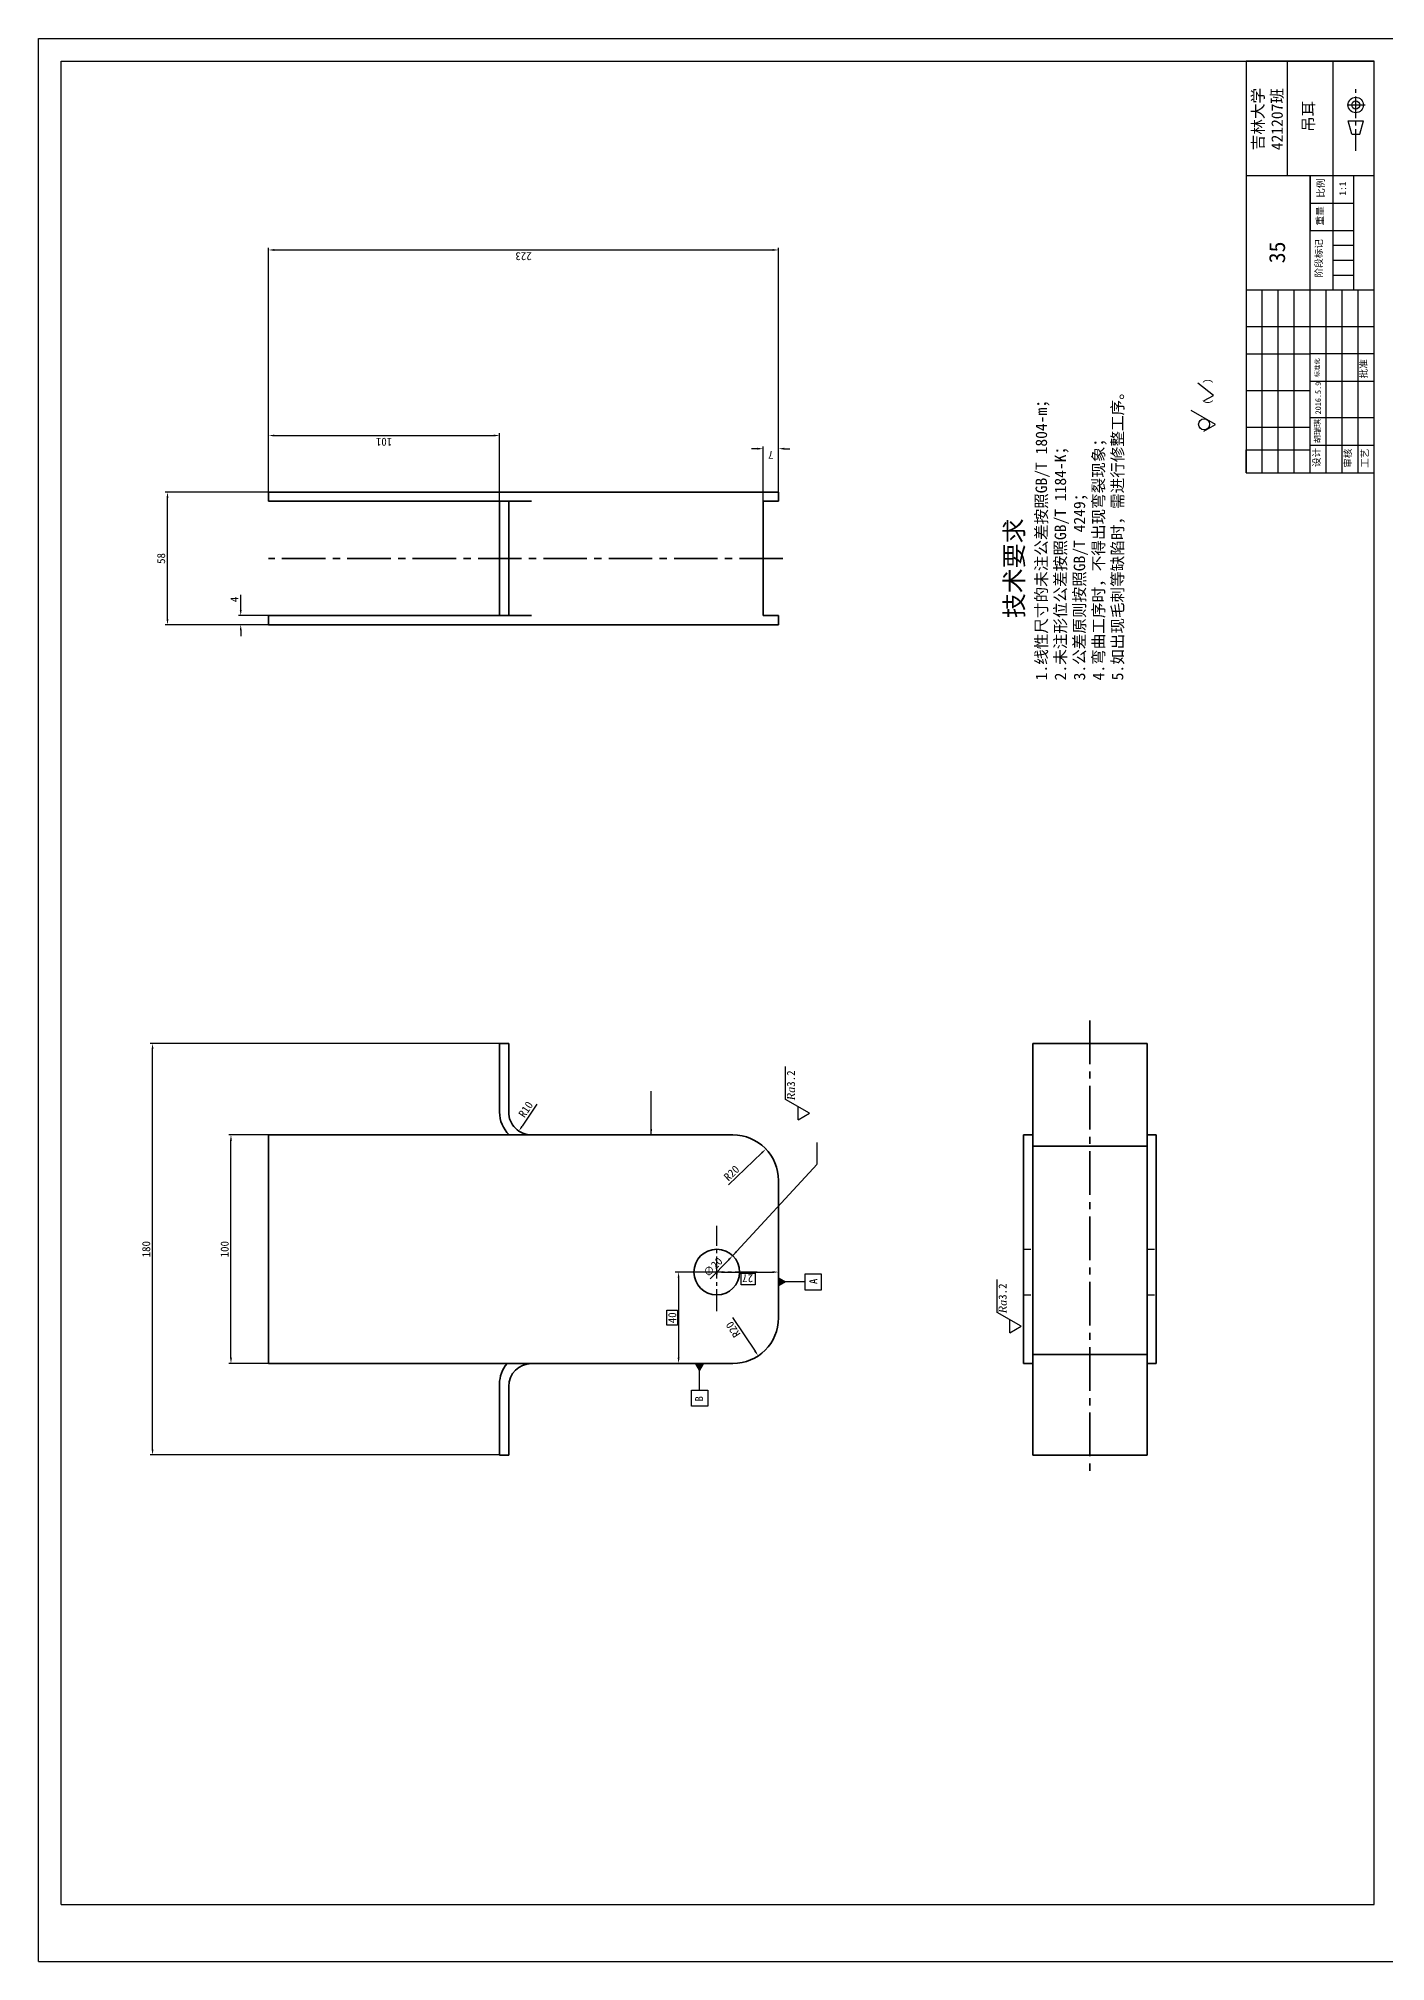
# Model space of a CAD drawing. Header units: millimetres. Extents: x -4667 to 8941, y -1665 to 5310.
# Drawn here: x 2974 to 3563, y 1433 to 2274 of the extents above; entities that cross this region are included whole.
import ezdxf

# ---------------------------------------------------------------- set-up
doc = ezdxf.new("R2010")
doc.units = ezdxf.units.MM
for name, pattern in [('ACAD_ISO02W100', [15, 12, -3]), ('CENTER2', [28.575, 19.05, -3.175, 3.175, -3.175]), ('DASHED2', [9.525, 6.35, -3.175])]:
    doc.linetypes.add(name, pattern=pattern)
for name, color, linetype in [('图层1', 7, 'CONTINUOUS'), ('尺寸', 4, 'CONTINUOUS'), ('尺寸标注', 3, 'CONTINUOUS'), ('文字', 3, 'CONTINUOUS'), ('点划线', 6, 'CENTER2'), ('细实线', 3, 'CONTINUOUS'), ('虚线', 4, 'DASHED2')]:
    doc.layers.add(name, color=color, linetype=linetype)
doc.layers.add('粗实线', color=2, linetype='CONTINUOUS', lineweight=30)
doc.styles.get("Standard").update_dxf_attribs({"font": '', "height": 3.5})
doc.styles.get('Standard').set_extended_font_data('SimSun')
doc.dimstyles.new('无偏差', dxfattribs={"dimtxt": 3.5, "dimasz": 2.5, "dimexe": 1, "dimexo": 0, "dimgap": 1, "dimtad": 1, "dimtoh": 1, "dimdec": 0, "dimzin": 0, "dimdsep": 46, "dimtxsty": 'Standard', "dimcen": 2.5, "dimclrd": 256, "dimadec": 0, "dimazin": 0, "dimtfac": 1, "dimtdec": 0, "dimtofl": 0, "dimtmove": 0, "dimatfit": 3, "dimfxl": 1, "dimtolj": 1, "dimtzin": 0, "dimarcsym": 0})
doc.dimstyles.new('无偏差$0', dxfattribs={"dimtxt": 3.5, "dimasz": 2.5, "dimexe": 1, "dimexo": 0, "dimgap": 1, "dimtad": 1, "dimtoh": 1, "dimdec": 0, "dimzin": 0, "dimdsep": 46, "dimtxsty": 'Standard', "dimcen": 2.5, "dimclrd": 256, "dimadec": 0, "dimazin": 0, "dimtfac": 1, "dimtdec": 0, "dimtofl": 0, "dimtmove": 0, "dimatfit": 3, "dimfxl": 1, "dimtolj": 1, "dimtzin": 0, "dimarcsym": 0})

# ---------------------------------------------------------------- blocks, each defined once
blk = doc.blocks.new('*D283')
at = {"layer": '尺寸', "color": 0, "lineweight": -2, "ltscale": 0.5}
for p, q in [((3005.25, 2275.94), (3005.25, 2300.64)), ((3045.25, 2282.94), (3045.25, 2300.64))]:
    blk.add_line(p, q, dxfattribs=at)
at = {"layer": '尺寸', "lineweight": -2, "ltscale": 0.5}
blk.add_line((3042.75, 2299.64), (3007.75, 2299.64), dxfattribs=at)
at = {"layer": '尺寸', "ltscale": 0.5}
for points in [[(3007.75, 2300.06), (3007.75, 2299.23), (3005.25, 2299.64)], [(3042.75, 2300.06), (3042.75, 2299.23), (3045.25, 2299.64)]]:
    blk.add_solid(points, dxfattribs=at)
at = {"layer": '尺寸', "color": 0, "ltscale": 0.5, "insert": (3025.25, 2302.39), "char_height": 3.5, "attachment_point": 5}
blk.add_mtext('\\A1;40', dxfattribs=at)
blk = doc.blocks.new('*D284')
at = {"layer": '尺寸', "color": 0, "lineweight": -2, "ltscale": 0.5}
for p, q in [((3045.25, 2282.94), (3044.25, 2282.94)), ((3025.25, 2255.94), (3046.25, 2255.94))]:
    blk.add_line(p, q, dxfattribs=at)
at = {"layer": '尺寸', "lineweight": -2, "ltscale": 0.5}
blk.add_line((3045.25, 2280.44), (3045.25, 2258.44), dxfattribs=at)
at = {"layer": '尺寸', "ltscale": 0.5}
for points in [[(3044.83, 2280.44), (3045.66, 2280.44), (3045.25, 2282.94)], [(3044.83, 2258.44), (3045.66, 2258.44), (3045.25, 2255.94)]]:
    blk.add_solid(points, dxfattribs=at)
at = {"layer": '尺寸', "color": 0, "ltscale": 0.5, "insert": (3042.5, 2269.44), "char_height": 3.5, "attachment_point": 5, "rotation": 90}
blk.add_mtext('\\A1;27', dxfattribs=at)
blk = doc.blocks.new('*D285')
at = {"layer": '尺寸', "lineweight": -2, "ltscale": 0.5}
blk.add_line((3025.42, 2276.05), (3010.69, 2266.22), dxfattribs=at)
at = {"layer": '尺寸', "ltscale": 0.5}
blk.add_solid([(3010.46, 2266.56), (3010.92, 2265.87), (3008.61, 2264.83)], dxfattribs=at)
at = {"layer": '尺寸', "color": 0, "ltscale": 0.5, "insert": (3020.13, 2275.82), "char_height": 3.5, "attachment_point": 5, "rotation": 33.73698}
blk.add_mtext('\\A1;R20', dxfattribs=at)
blk = doc.blocks.new('*D286')
at = {"layer": '尺寸', "lineweight": -2, "ltscale": 0.5}
blk.add_line((3083.41, 2277.85), (3097.34, 2263.29), dxfattribs=at)
at = {"layer": '尺寸', "ltscale": 0.5}
blk.add_solid([(3097.64, 2263.58), (3097.04, 2263), (3099.07, 2261.48)], dxfattribs=at)
at = {"layer": '尺寸', "color": 0, "ltscale": 0.5, "insert": (3088.53, 2276.48), "char_height": 3.5, "attachment_point": 5, "rotation": 313.73544}
blk.add_mtext('\\A1;R20', dxfattribs=at)
blk = doc.blocks.new('*D287')
at = {"layer": '尺寸', "lineweight": -2, "ltscale": 0.5}
blk.add_line((3118.62, 2361.68), (3109, 2368.1), dxfattribs=at)
at = {"layer": '尺寸', "ltscale": 0.5}
blk.add_solid([(3109.24, 2368.44), (3108.77, 2367.75), (3106.92, 2369.48)], dxfattribs=at)
at = {"layer": '尺寸', "color": 0, "ltscale": 0.5, "insert": (3116.38, 2366.48), "char_height": 3.5, "attachment_point": 5, "rotation": 326.31147}
blk.add_mtext('\\A1;R10', dxfattribs=at)
blk = doc.blocks.new('*D288')
at = {"layer": '尺寸', "color": 0, "lineweight": -2, "ltscale": 0.5}
for p, q in [((3005.25, 2478.94), (3005.25, 2496.37)), ((3105.25, 2478.94), (3105.25, 2496.37))]:
    blk.add_line(p, q, dxfattribs=at)
at = {"layer": '尺寸', "lineweight": -2, "ltscale": 0.5}
blk.add_line((3007.75, 2495.37), (3102.75, 2495.37), dxfattribs=at)
at = {"layer": '尺寸', "ltscale": 0.5}
for points in [[(3007.75, 2495.78), (3007.75, 2494.95), (3005.25, 2495.37)], [(3102.75, 2495.78), (3102.75, 2494.95), (3105.25, 2495.37)]]:
    blk.add_solid(points, dxfattribs=at)
at = {"layer": '尺寸', "color": 0, "ltscale": 0.5, "insert": (3055.25, 2498.12), "char_height": 3.5, "attachment_point": 5}
blk.add_mtext('\\A1;100', dxfattribs=at)
blk = doc.blocks.new('*D289')
at = {"layer": '尺寸', "color": 0, "lineweight": -2, "ltscale": 0.5}
for p, q in [((2965.25, 2377.94), (2965.25, 2530.66)), ((3145.25, 2377.94), (3145.25, 2530.66))]:
    blk.add_line(p, q, dxfattribs=at)
at = {"layer": '尺寸', "lineweight": -2, "ltscale": 0.5}
blk.add_line((2967.75, 2529.66), (3142.75, 2529.66), dxfattribs=at)
at = {"layer": '尺寸', "ltscale": 0.5}
for points in [[(2967.75, 2530.07), (2967.75, 2529.24), (2965.25, 2529.66)], [(3142.75, 2530.07), (3142.75, 2529.24), (3145.25, 2529.66)]]:
    blk.add_solid(points, dxfattribs=at)
at = {"layer": '尺寸', "color": 0, "ltscale": 0.5, "insert": (3055.25, 2532.41), "char_height": 3.5, "attachment_point": 5}
blk.add_mtext('\\A1;180', dxfattribs=at)
blk = doc.blocks.new('*D290')
at = {"layer": '尺寸', "lineweight": -2, "ltscale": 0.5}
for p, q in [((3325.83, 2491.1), (3323.33, 2491.1)), ((3334.83, 2491.1), (3341.47, 2491.1))]:
    blk.add_line(p, q, dxfattribs=at)
at = {"layer": '尺寸', "color": 0, "lineweight": -2, "ltscale": 0.5}
for p, q in [((3328.33, 2478.94), (3328.33, 2492.1)), ((3332.33, 2478.94), (3332.33, 2492.1))]:
    blk.add_line(p, q, dxfattribs=at)
at = {"layer": '尺寸', "ltscale": 0.5}
for points in [[(3325.83, 2491.51), (3325.83, 2490.68), (3328.33, 2491.1)], [(3334.83, 2491.51), (3334.83, 2490.68), (3332.33, 2491.1)]]:
    blk.add_solid(points, dxfattribs=at)
at = {"layer": '尺寸', "color": 0, "ltscale": 0.5, "insert": (3339.4, 2493.85), "char_height": 3.5, "attachment_point": 5}
blk.add_mtext('\\A1;4', dxfattribs=at)
blk = doc.blocks.new('*D291')
at = {"layer": '尺寸', "color": 0, "lineweight": -2, "ltscale": 0.5}
for p, q in [((3328.33, 2478.94), (3328.33, 2524.13)), ((3386.33, 2478.94), (3386.33, 2524.13))]:
    blk.add_line(p, q, dxfattribs=at)
at = {"layer": '尺寸', "lineweight": -2, "ltscale": 0.5}
blk.add_line((3330.83, 2523.13), (3383.83, 2523.13), dxfattribs=at)
at = {"layer": '尺寸', "ltscale": 0.5}
for points in [[(3330.83, 2523.54), (3330.83, 2522.71), (3328.33, 2523.13)], [(3383.83, 2523.54), (3383.83, 2522.71), (3386.33, 2523.13)]]:
    blk.add_solid(points, dxfattribs=at)
at = {"layer": '尺寸', "color": 0, "ltscale": 0.5, "insert": (3357.33, 2525.88), "char_height": 3.5, "attachment_point": 5}
blk.add_mtext('\\A1;58', dxfattribs=at)
blk = doc.blocks.new('*D292')
at = {"layer": '尺寸', "color": 0, "lineweight": -2, "ltscale": 0.5}
for p, q in [((3386.33, 2478.94), (3493.23, 2478.94)), ((3386.33, 2255.94), (3493.23, 2255.94))]:
    blk.add_line(p, q, dxfattribs=at)
at = {"layer": '尺寸', "lineweight": -2, "ltscale": 0.5}
blk.add_line((3492.23, 2476.44), (3492.23, 2258.44), dxfattribs=at)
at = {"layer": '尺寸', "ltscale": 0.5}
for points in [[(3491.81, 2476.44), (3492.65, 2476.44), (3492.23, 2478.94)], [(3491.81, 2258.44), (3492.65, 2258.44), (3492.23, 2255.94)]]:
    blk.add_solid(points, dxfattribs=at)
at = {"layer": '尺寸', "color": 0, "ltscale": 0.5, "insert": (3489.48, 2367.44), "char_height": 3.5, "attachment_point": 5, "rotation": 90}
blk.add_mtext('\\A1;223', dxfattribs=at)
blk = doc.blocks.new('*D293')
at = {"layer": '尺寸', "color": 0, "lineweight": -2, "ltscale": 0.5}
for p, q in [((3386.33, 2478.94), (3412.07, 2478.94)), ((3382.33, 2377.94), (3412.07, 2377.94))]:
    blk.add_line(p, q, dxfattribs=at)
at = {"layer": '尺寸', "lineweight": -2, "ltscale": 0.5}
blk.add_line((3411.07, 2476.44), (3411.07, 2380.44), dxfattribs=at)
at = {"layer": '尺寸', "ltscale": 0.5}
for points in [[(3410.66, 2476.44), (3411.49, 2476.44), (3411.07, 2478.94)], [(3410.66, 2380.44), (3411.49, 2380.44), (3411.07, 2377.94)]]:
    blk.add_solid(points, dxfattribs=at)
at = {"layer": '尺寸', "color": 0, "ltscale": 0.5, "insert": (3408.32, 2428.44), "char_height": 3.5, "attachment_point": 5, "rotation": 90}
blk.add_mtext('\\A1;101', dxfattribs=at)
blk = doc.blocks.new('*D294')
at = {"layer": '尺寸', "color": 0, "lineweight": -2, "ltscale": 0.5}
for p, q in [((3382.33, 2262.71), (3406.32, 2262.71)), ((3386.33, 2255.94), (3406.32, 2255.94))]:
    blk.add_line(p, q, dxfattribs=at)
at = {"layer": '尺寸', "lineweight": -2, "ltscale": 0.5}
for p, q in [((3405.32, 2265.21), (3405.32, 2267.71)), ((3405.32, 2253.44), (3405.32, 2250.94))]:
    blk.add_line(p, q, dxfattribs=at)
at = {"layer": '尺寸', "ltscale": 0.5}
for points in [[(3404.91, 2265.21), (3405.74, 2265.21), (3405.32, 2262.71)], [(3404.91, 2253.44), (3405.74, 2253.44), (3405.32, 2255.94)]]:
    blk.add_solid(points, dxfattribs=at)
at = {"layer": '尺寸', "color": 0, "ltscale": 0.5, "insert": (3402.57, 2259.32), "char_height": 3.5, "attachment_point": 5, "rotation": 90}
blk.add_mtext('\\A1;7', dxfattribs=at)
blk = doc.blocks.new('*D295')
at = {"layer": '尺寸', "lineweight": -2, "ltscale": 0.5}
blk.add_line((3042.25, 2285.84), (3050.64, 2277.72), dxfattribs=at)
at = {"layer": '尺寸', "ltscale": 0.5}
blk.add_solid([(3050.93, 2278.02), (3050.35, 2277.42), (3052.43, 2275.98)], dxfattribs=at)
at = {"layer": '尺寸', "color": 0, "ltscale": 0.5, "insert": (3047.45, 2284.62), "char_height": 3.5, "attachment_point": 5, "rotation": 315.95888}
blk.add_mtext('\\A1;∅20', dxfattribs=at)
blk = doc.blocks.new('A$C43805903')
at = {"layer": '文字', "ltscale": 0.5}
for points in [[(258.56, 898.9), (261.34, 897.3), (261.34, 900.5)], [(297.19, 861.38), (298.79, 864.16), (295.58, 864.16)]]:
    blk.add_hatch(color=256, dxfattribs=at).paths.add_polyline_path(points)
at = {"layer": '尺寸标注', "ltscale": 0.5}
for points in [[(278.27, 913.24), (284.79, 913.24), (284.79, 908.58), (278.27, 908.58)], [(295.99, 880.74), (300.99, 880.74), (300.99, 874.56), (295.99, 874.56)]]:
    blk.add_lwpolyline(points, close=True, dxfattribs=at)
at = {"layer": '文字', "ltscale": 0.5}
for p, q in [((371.35, 920.09), (380.66, 920.09)), ((258.56, 898.9), (261.34, 900.5)), ((261.34, 897.3), (261.34, 900.5)), ((249.88, 898.9), (258.56, 898.9)), ((261.34, 897.3), (258.56, 898.9)), ((298.79, 864.16), (295.58, 864.16)), ((297.19, 861.38), (295.58, 864.16)), ((298.79, 864.16), (297.19, 861.38)), ((297.19, 852.7), (297.19, 861.38)), ((370.99, 850.89), (377.05, 861.39)), ((377.05, 861.39), (391.37, 861.39)), ((368.1, 855.89), (373.88, 855.89)), ((368.1, 855.89), (370.99, 850.89)), ((348.79, 847.49), (358.11, 847.49)), ((277.82, 758.34), (283.88, 768.84)), ((283.88, 768.84), (298.2, 768.84)), ((274.93, 763.34), (280.7, 763.34)), ((274.93, 763.34), (277.82, 758.34)), ((672.22, 673.41), (678.28, 683.91)), ((669.33, 678.41), (672.22, 673.41))]:
    blk.add_line(p, q, dxfattribs=at)
for points in [[(242.88, 895.35), (242.88, 902.5), (249.88, 902.5), (249.88, 895.35)], [(300.74, 845.7), (293.59, 845.7), (293.59, 852.7), (300.74, 852.7)]]:
    blk.add_lwpolyline(points, close=True, dxfattribs=at)
at = {"layer": '点划线', "lineweight": 35}
for p, q in [((613.6, 862.46), (613.6, 1087.4)), ((411.51, 728.25), (213.75, 728.25))]:
    blk.add_line(p, q, dxfattribs=at)
at = {"layer": '点划线', "ltscale": 0.5}
for p, q in [((301.51, 873.81), (301.51, 909.59)), ((284.45, 891.4), (321.72, 891.4)), ((811.9, 615.7), (811.9, 607.9)), ((791.84, 612.03), (819.25, 612.03))]:
    blk.add_line(p, q, dxfattribs=at)
at = {"layer": '粗实线'}
for p, q in [((25, 1178), (831, 1178)), ((25, 1178), (25, 604)), ((831, 1178), (831, 604)), ((25, 604), (831, 604))]:
    blk.add_line(p, q, dxfattribs=at)
at = {"layer": '粗实线', "lineweight": 35}
for p, q in [((261.51, 1087.4), (361.51, 1087.4)), ((261.51, 884.4), (261.51, 1087.4)), ((361.51, 1087.4), (361.51, 884.4)), ((584.6, 884.4), (584.6, 1087.4)), ((588.6, 986.4), (588.6, 1087.4)), ((638.6, 986.4), (638.6, 1087.4)), ((642.6, 884.4), (642.6, 1087.4)), ((252.51, 986.4), (221.51, 986.4)), ((371.51, 986.4), (401.51, 986.4)), ((588.6, 986.4), (638.6, 986.4)), ((251.51, 982.4), (221.51, 982.4)), ((371.51, 982.4), (401.51, 982.4)), ((638.6, 982.4), (588.6, 982.4)), ((584.6, 864.4), (584.6, 884.4)), ((642.6, 864.4), (642.6, 884.4)), ((638.6, 871.17), (588.6, 871.17)), ((341.51, 864.4), (281.51, 864.4)), ((361.51, 757.25), (261.51, 757.25)), ((251.51, 753.25), (221.51, 753.25)), ((221.51, 753.25), (221.51, 703.25)), ((361.51, 753.25), (261.51, 753.25)), ((265.51, 753.25), (265.51, 703.25)), ((356.51, 753.25), (356.51, 703.25)), ((370.51, 753.25), (401.51, 753.25)), ((401.51, 703.25), (401.51, 753.25)), ((251.51, 703.25), (221.51, 703.25)), ((361.51, 703.25), (261.51, 703.25)), ((361.51, 699.25), (261.51, 699.25)), ((370.51, 703.25), (401.51, 703.25))]:
    blk.add_line(p, q, dxfattribs=at)
at = {"layer": '粗实线', "lineweight": 35, "ltscale": 0.1}
for p, q in [((584.6, 1087.4), (588.6, 1087.4)), ((638.6, 1087.4), (642.6, 1087.4)), ((221.51, 986.4), (221.51, 982.4)), ((401.51, 982.4), (401.51, 986.4)), ((588.6, 982.4), (588.6, 986.4)), ((638.6, 986.4), (638.6, 982.4)), ((584.6, 864.4), (588.6, 864.4)), ((638.6, 864.4), (642.6, 864.4)), ((261.51, 753.25), (261.51, 757.25)), ((361.51, 753.25), (361.51, 757.25)), ((261.51, 699.25), (261.51, 703.25)), ((361.51, 699.25), (361.51, 703.25))]:
    blk.add_line(p, q, dxfattribs=at)
at = {"layer": '粗实线', "lineweight": 35, "ltscale": 0.25}
for p, q in [((588.6, 982.4), (588.6, 972.4)), ((638.6, 972.4), (638.6, 982.4)), ((261.51, 753.25), (251.51, 753.25)), ((251.51, 703.25), (261.51, 703.25))]:
    blk.add_line(p, q, dxfattribs=at)
at = {"layer": '粗实线', "lineweight": 35, "ltscale": 0.169281}
for p, q in [((588.6, 871.17), (588.6, 864.4)), ((638.6, 864.4), (638.6, 871.17))]:
    blk.add_line(p, q, dxfattribs=at)
at = {"layer": '粗实线', "lineweight": 35, "ltscale": 0.225}
for p, q in [((370.51, 753.25), (361.51, 753.25)), ((361.51, 703.25), (370.51, 703.25))]:
    blk.add_line(p, q, dxfattribs=at)
at = {"layer": '粗实线', "color": 2, "linetype": 'Continuous', "lineweight": 30}
for p, q in [((651.06, 659.98), (651.06, 604)), ((831, 659.98), (651.06, 659.98)), ((651.06, 659.98), (661.05, 659.98)), ((651.06, 659.98), (651.06, 652.98)), ((661.05, 659.98), (661.05, 631.99)), ((671.05, 659.98), (671.05, 631.99)), ((687.05, 659.98), (687.05, 631.99)), ((703.04, 659.98), (703.04, 631.99)), ((715.04, 659.98), (715.04, 604)), ((731.03, 659.98), (731.03, 604)), ((781.02, 659.98), (781.02, 604)), ((831, 604), (831, 659.98)), ((831, 604), (831, 659.98)), ((831, 641.99), (781.02, 641.99)), ((651.06, 638.99), (731.03, 638.99)), ((651.06, 631.99), (781.02, 631.99)), ((663.05, 604), (663.05, 631.99)), ((675.05, 604), (675.05, 631.99)), ((691.04, 604), (691.04, 631.99)), ((703.04, 604), (703.04, 631.99)), ((757.02, 631.99), (757.02, 613)), ((781.02, 631.99), (757.02, 631.99)), ((769.02, 631.99), (769.02, 613)), ((651.06, 624.99), (731.03, 624.99)), ((831, 621.99), (731.03, 621.99)), ((737.53, 621.99), (737.53, 613)), ((744.03, 621.99), (744.03, 613)), ((750.53, 621.99), (750.53, 613)), ((831, 604), (831, 621.99)), ((781.02, 613), (731.03, 613)), ((651.06, 604), (663.05, 604))]:
    blk.add_line(p, q, dxfattribs=at)
at = {"layer": '粗实线', "ltscale": 0.5}
for p, q in [((799.17, 613.78), (804.98, 615.39)), ((804.98, 615.39), (804.98, 608.66)), ((799.17, 613.78), (799.17, 610.27)), ((799.17, 610.27), (804.98, 608.66))]:
    blk.add_line(p, q, dxfattribs=at)
at = {"layer": '粗实线', "lineweight": 35}
blk.add_circle((301.51, 891.4), 10, dxfattribs=at)
at = {"layer": '粗实线', "ltscale": 0.5}
for radius in [3.36, 1.75]:
    blk.add_circle((811.9, 612.03), radius, dxfattribs=at)
at = {"layer": '粗实线', "lineweight": 35}
for centre, radius, start, end in [((252.51, 972.4), 14, 49.9948, 90), ((371.51, 972.4), 14, 90, 135.58469), ((251.51, 972.4), 10, 0, 90), ((371.51, 972.4), 10, 90, 180.00001), ((281.51, 884.4), 20, 180.00001, 270), ((341.51, 884.4), 20, 270, 0)]:
    blk.add_arc(centre, radius, start, end, dxfattribs=at)
at = {"layer": '细实线'}
for p, q in [((0, 1188), (841, 1188)), ((0, 1188), (0, 594)), ((841, 1188), (841, 594))]:
    blk.add_line(p, q, dxfattribs=at)
at = {"layer": '细实线', "ltscale": 0.5}
for p, q in [((682.67, 678.27), (684.83, 674.22)), ((684.83, 674.22), (690.3, 681))]:
    blk.add_line(p, q, dxfattribs=at)
at = {"layer": '细实线', "color": 3, "linetype": 'Continuous', "lineweight": -3}
for p, q in [((651.06, 652.98), (731.03, 652.98)), ((651.06, 645.99), (731.03, 645.99)), ((651.06, 618), (731.03, 618)), ((651.06, 611), (731.03, 611))]:
    blk.add_line(p, q, dxfattribs=at)
at = {"layer": '细实线', "ltscale": 0.5}
blk.add_circle((672.25, 678.32), 2.42, dxfattribs=at)
at = {"layer": '虚线', "ltscale": 0.5}
for p, q in [((291.51, 757.25), (291.51, 753.25)), ((311.51, 757.25), (311.51, 753.25)), ((291.51, 703.25), (291.51, 699.25)), ((311.51, 703.25), (311.51, 699.25))]:
    blk.add_line(p, q, dxfattribs=at)
at = {"layer": '图层1', "color": 3, "linetype": 'ACAD_ISO02W100', "lineweight": -3, "insert": (792.11, 657.26), "char_height": 2.4992, "width": 45.6676, "attachment_point": 1}
blk.add_mtext('{\\fSimSun|b0|i0|c134|p2;\\H2x;吉林大学\\P421207班}', dxfattribs=at)
at = {"layer": '图层1', "color": 3, "linetype": 'Continuous', "lineweight": -3, "attachment_point": 1}
for s, insert, char_height, width in [('35', (742.68, 649.92), 6.998, 42.8123), ('{\\fSimSun|b0|i0|c134|p2;\\H1.667x;吊耳}', (800.09, 635.25), 2.9991, 45.8271), ('{\\fSimSun|b0|i0|c134|p2;2016.5.9}', (676.6, 629.69), 2.4992, 14.8397), ('{\\fSimSun|b0|i0|c134|p2;阶段标记}', (736.46, 629.67), 2.9991, 23.5644), ('{\\fSimSun|b0|i0|c134|p2;重量}', (759.19, 629.07), 2.9991, 9.8586), ('{\\fSimSun|b0|i0|c134|p2;比例}', (771.33, 628.83), 2.9991, 10.4597), ('{\\fSimSun|b0|i0|c134|p2;1:1}', (772.29, 619.22), 2.9991, 10.2192)]:
    blk.add_mtext(s, dxfattribs=dict(at, insert=insert, char_height=char_height, width=width))
at = {"layer": '尺寸', "ltscale": 0.5, "char_height": 3.5, "width": 18.064, "attachment_point": 1}
for insert in [(376.67, 860.73), (283.5, 768.18)]:
    blk.add_mtext('{\\fTimes New Roman|b0|i1|c238|p18;Ra}3.2', dxfattribs=dict(at, insert=insert))
at = {"layer": '文字', "ltscale": 0.5, "char_height": 3.5, "width": 4.6861, "attachment_point": 1}
for s, insert in [('B', (244.9, 900.88)), ('A', (296.27, 850.97))]:
    blk.add_mtext(s, dxfattribs=dict(at, insert=insert))
at = {"layer": '文字', "linetype": 'Continuous', "lineweight": -3, "insert": (560.27, 765.35), "char_height": 2.4992, "width": 154.1638, "attachment_point": 1}
blk.add_mtext('{\\fSimSun|b0|i0|c134|p54;\\H2x;        \\H1.601x;技术要求\\P\\fSimSun|b0|i0|c134|p2;\\H0.6248x;1.线性尺寸的未注公差按照GB/T 1804-m；\\P2.未注形位公差按照GB/T 1184-K；\\P3.公差原则按照GB/T 4249；\\P\\H0.9997x;4.弯曲工序时，不得出现弯裂现象；\\P5.如出现毛刺等缺陷时，需进行修整工序。}', dxfattribs=at)
at = {"layer": '粗实线', "color": 3, "linetype": 'Continuous', "lineweight": -3, "attachment_point": 1}
for s, insert, char_height, width in [('{\\fSimSun|b0|i0|c134|p54;\\H1.2x;设计}', (653.57, 630.68), 2.4992, 10.6329), ('{\\fSimSun|b0|i0|c134|p2;标准化}', (692.78, 629.85), 1.9994, 10.27), ('{\\fSimSun|b0|i0|c134|p54;审核}', (653.24, 616.96), 2.9991, 10.1899), ('{\\fSimSun|b0|i0|c134|p54;工艺}', (653.24, 609.55), 2.9991, 10.0791), ('{\\fSimSun|b0|i0|c134|p54;批准}', (692.34, 610.1), 2.9991, 9.4146)]:
    blk.add_mtext(s, dxfattribs=dict(at, insert=insert, char_height=char_height, width=width))
at = {"layer": '细实线', "ltscale": 0.5, "insert": (680.94, 678.64), "char_height": 3.5, "attachment_point": 1}
blk.add_mtext_dynamic_manual_height_columns('{\\H0.95833x;(   )}', width=19.5269, gutter_width=17.5, heights=[0], dxfattribs=at)
at = {"layer": '细实线', "insert": (664.06, 630.04), "char_height": 2.5, "width": 15.0266, "attachment_point": 1}
blk.add_mtext('胡瑞琪{\\fￋￎￌﾣﾤ|b0|i0|c134|p2; }', dxfattribs=at)
at = {"layer": '尺寸', "ltscale": 0.5}
for base, p1, p2, picture, middle in [((401.51, 1138.12), (221.51, 986.4), (401.51, 986.4), '*D289', (311.51, 1140.87)), ((642.6, 1131.59), (584.6, 1087.4), (642.6, 1087.4), '*D291', (613.6, 1134.34)), ((361.51, 1103.83), (261.51, 1087.4), (361.51, 1087.4), '*D288', (311.51, 1106.58)), ((588.6, 1099.56), (584.6, 1087.4), (588.6, 1087.4), '*D290', (595.67, 1102.31)), ((261.51, 908.11), (301.51, 891.4), (261.51, 884.4), '*D283', (281.51, 910.86))]:
    dim = blk.add_linear_dim(base=base, p1=p1, p2=p2, dimstyle='无偏差$0', dxfattribs=at)
    dim.commit()
    dim.dimension.update_dxf_attribs({"geometry": picture, "text_midpoint": middle, "insert": (-2743.73, -1391.54)})
for base, p1, p2, picture, middle in [((667.34, 986.4), (642.6, 1087.4), (638.6, 986.4), '*D293', (664.59, 1036.9)), ((748.5, 864.4), (642.6, 1087.4), (642.6, 864.4), '*D292', (745.75, 975.9)), ((301.51, 864.4), (301.51, 891.4), (281.51, 864.4), '*D284', (298.76, 877.9)), ((661.59, 864.4), (638.6, 871.17), (642.6, 864.4), '*D294', (658.84, 867.79))]:
    dim = blk.add_linear_dim(base=base, p1=p1, p2=p2, angle=90, dimstyle='无偏差$0', dxfattribs=at)
    dim.commit()
    dim.dimension.update_dxf_attribs({"geometry": picture, "text_midpoint": middle, "insert": (-2743.73, -1391.54)})
for center, mpoint, picture, middle in [((371.51, 972.4), (363.19, 977.95), '*D287', (371.12, 972.66)), ((281.51, 884.4), (264.88, 873.29), '*D285', (277.92, 882)), ((341.51, 884.4), (355.34, 869.95), '*D286', (342.81, 883.04))]:
    dim = blk.add_radius_dim(center=center, mpoint=mpoint, dimstyle='无偏差', dxfattribs=at)
    dim.commit()
    dim.dimension.update_dxf_attribs({"geometry": picture, "text_midpoint": middle, "dimtype": 132, "insert": (-2743.73, -1391.54)})
dim = blk.add_diameter_dim_2p(p1=(294.32, 898.35), p2=(308.7, 884.45), dimstyle='无偏差', dxfattribs=at)
dim.commit()
dim.dimension.update_dxf_attribs({"geometry": '*D295', "text_midpoint": (301.81, 891.11), "dimtype": 131, "insert": (-2743.73, -1391.54)})
for points in [[(361.52, 920.09), (371.52, 920.09)], [(308.7, 884.45), (348.77, 847.48)]]:
    blk.add_leader(points, dimstyle='无偏差', override={"dimgap": 1, "dimtad": 0}, dxfattribs=at)

msp = doc.modelspace()

# ---------------------------------------------------------------- block references
at = {"layer": '虚线', "ltscale": 0.5, "rotation": 90}
msp.add_blockref('A$C43805903', (4162.25, 1432.87), dxfattribs=at)

# ---------------------------------------------------------------- texts
at = {"layer": '文字', "ltscale": 0.5, "insert": (3104.98, 1660.77), "char_height": 2.5, "width": 597.6866, "attachment_point": 1}
msp.add_mtext('\\pt210,337.5;', dxfattribs=at)

doc.saveas('drawing.dxf')
